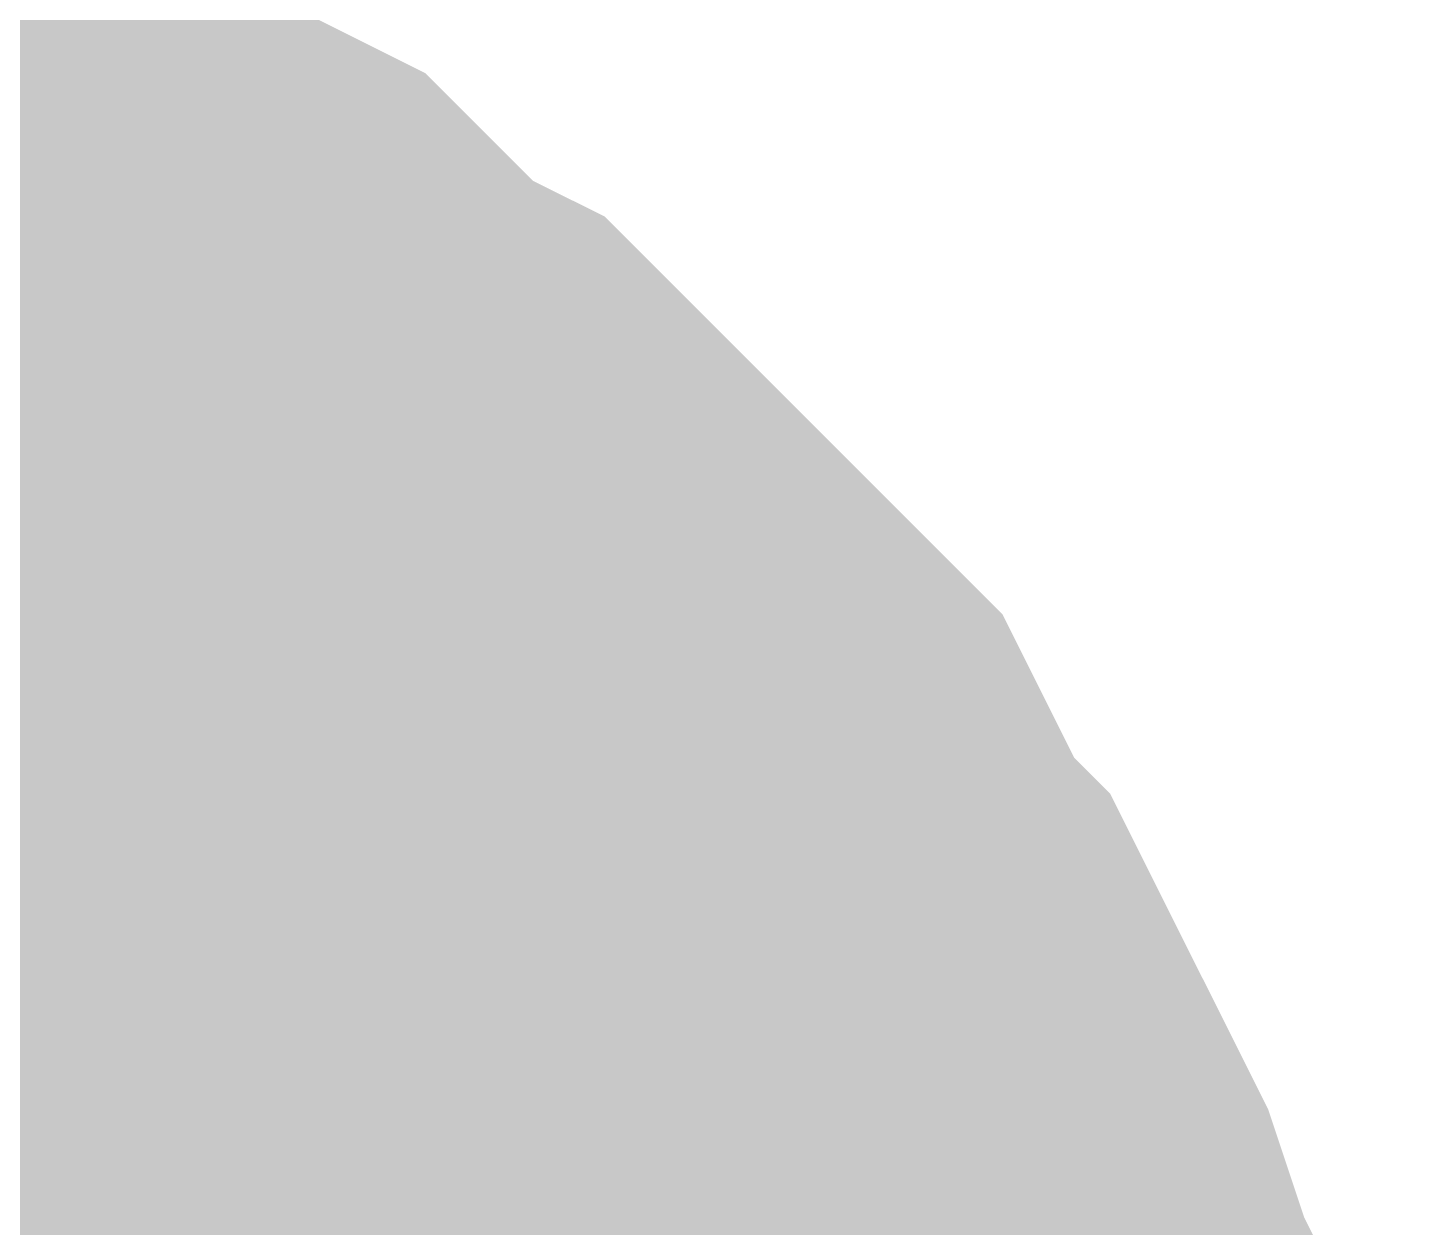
# Model space of a CAD drawing. Header units: inches. Extents: x 0 to 594, y 0 to 420.
# Drawn here: x 365.2345 to 365.6659, y 297.6961 to 298.0704 of the extents above; entities that cross this region are included whole.
import ezdxf

# ---------------------------------------------------------------- set-up
doc = ezdxf.new("R2010")
doc.units = ezdxf.units.IN
doc.layers.add('Sheet', color=255, linetype='Continuous')

msp = doc.modelspace()

# ---------------------------------------------------------------- linework, layer by layer
at = {"layer": 'Sheet'}
for points in [[(365.0793, 297.98902, 0.29972, 0.29972, 0), (365.1017, 297.98902, 0.29972, 0.29972, 0), (365.1241, 297.98902, 0.29972, 0.29972, 0), (365.15769, 297.97782, 0.29972, 0.29972, 0), (365.18009, 297.96662, 0.29972, 0.29972, 0), (365.20249, 297.95542, 0.29972, 0.29972, 0), (365.22489, 297.95542, 0.29972, 0.29972, 0), (365.24729, 297.94422, 0.29972, 0.29972, 0), (365.26968, 297.93302, 0.29972, 0.29972, 0), (365.29208, 297.91062, 0.29972, 0.29972, 0), (365.30328, 297.89942, 0.29972, 0.29972, 0), (365.32568, 297.88823, 0.29972, 0.29972, 0), (365.34808, 297.86583, 0.29972, 0.29972, 0), (365.35928, 297.85463, 0.29972, 0.29972, 0), (365.38167, 297.83223, 0.29972, 0.29972, 0), (365.39287, 297.82103, 0.29972, 0.29972, 0), (365.41527, 297.79864, 0.29972, 0.29972, 0), (365.42647, 297.77624, 0.29972, 0.29972, 0), (365.43767, 297.75384, 0.29972, 0.29972, 0), (365.44887, 297.74264, 0.29972, 0.29972, 0), (365.46007, 297.72024, 0.29972, 0.29972, 0), (365.47127, 297.69785, 0.29972, 0.29972, 0), (365.48247, 297.67545, 0.29972, 0.29972, 0), (365.49367, 297.64185, 0.29972, 0.29972, 0), (365.50486, 297.61945, 0.29972, 0.29972, 0), (365.50486, 297.59706, 0.29972, 0.29972, 0), (365.50486, 297.57466, 0.29972, 0.29972, 0), (365.51606, 297.55226, 0.29972, 0.29972, 0), (365.51606, 297.51867, 0.29972, 0.29972, 0)], [(365.0793, 297.98902, 0.29972, 0.29972, 0), (365.1017, 297.98902, 0.29972, 0.29972, 0), (365.1241, 297.98902, 0.29972, 0.29972, 0), (365.15769, 297.97782, 0.29972, 0.29972, 0), (365.18009, 297.96662, 0.29972, 0.29972, 0), (365.20249, 297.95542, 0.29972, 0.29972, 0), (365.22489, 297.95542, 0.29972, 0.29972, 0), (365.24729, 297.94422, 0.29972, 0.29972, 0), (365.26968, 297.93302, 0.29972, 0.29972, 0), (365.29208, 297.91062, 0.29972, 0.29972, 0), (365.30328, 297.89942, 0.29972, 0.29972, 0), (365.32568, 297.88823, 0.29972, 0.29972, 0), (365.34808, 297.86583, 0.29972, 0.29972, 0), (365.35928, 297.85463, 0.29972, 0.29972, 0), (365.38167, 297.83223, 0.29972, 0.29972, 0), (365.39287, 297.82103, 0.29972, 0.29972, 0), (365.41527, 297.79864, 0.29972, 0.29972, 0), (365.42647, 297.77624, 0.29972, 0.29972, 0), (365.43767, 297.75384, 0.29972, 0.29972, 0), (365.44887, 297.74264, 0.29972, 0.29972, 0), (365.46007, 297.72024, 0.29972, 0.29972, 0), (365.47127, 297.69785, 0.29972, 0.29972, 0), (365.48247, 297.67545, 0.29972, 0.29972, 0), (365.49367, 297.64185, 0.29972, 0.29972, 0), (365.50486, 297.61945, 0.29972, 0.29972, 0), (365.50486, 297.59706, 0.29972, 0.29972, 0), (365.50486, 297.57466, 0.29972, 0.29972, 0), (365.51606, 297.55226, 0.29972, 0.29972, 0), (365.51606, 297.51867, 0.29972, 0.29972, 0)], [(365.0793, 297.98902, 0.29972, 0.29972, 0), (365.1017, 297.98902, 0.29972, 0.29972, 0), (365.1241, 297.98902, 0.29972, 0.29972, 0), (365.15769, 297.97782, 0.29972, 0.29972, 0), (365.18009, 297.96662, 0.29972, 0.29972, 0), (365.20249, 297.95542, 0.29972, 0.29972, 0), (365.22489, 297.95542, 0.29972, 0.29972, 0), (365.24729, 297.94422, 0.29972, 0.29972, 0), (365.26968, 297.93302, 0.29972, 0.29972, 0), (365.29208, 297.91062, 0.29972, 0.29972, 0), (365.30328, 297.89942, 0.29972, 0.29972, 0), (365.32568, 297.88823, 0.29972, 0.29972, 0), (365.34808, 297.86583, 0.29972, 0.29972, 0), (365.35928, 297.85463, 0.29972, 0.29972, 0), (365.38167, 297.83223, 0.29972, 0.29972, 0), (365.39287, 297.82103, 0.29972, 0.29972, 0), (365.41527, 297.79864, 0.29972, 0.29972, 0), (365.42647, 297.77624, 0.29972, 0.29972, 0), (365.43767, 297.75384, 0.29972, 0.29972, 0), (365.44887, 297.74264, 0.29972, 0.29972, 0), (365.46007, 297.72024, 0.29972, 0.29972, 0), (365.47127, 297.69785, 0.29972, 0.29972, 0), (365.48247, 297.67545, 0.29972, 0.29972, 0), (365.49367, 297.64185, 0.29972, 0.29972, 0), (365.50486, 297.61945, 0.29972, 0.29972, 0), (365.50486, 297.59706, 0.29972, 0.29972, 0), (365.50486, 297.57466, 0.29972, 0.29972, 0), (365.51606, 297.55226, 0.29972, 0.29972, 0), (365.51606, 297.51867, 0.29972, 0.29972, 0)], [(365.0793, 297.98902, 0.29972, 0.29972, 0), (365.1017, 297.98902, 0.29972, 0.29972, 0), (365.1241, 297.98902, 0.29972, 0.29972, 0), (365.15769, 297.97782, 0.29972, 0.29972, 0), (365.18009, 297.96662, 0.29972, 0.29972, 0), (365.20249, 297.95542, 0.29972, 0.29972, 0), (365.22489, 297.95542, 0.29972, 0.29972, 0), (365.24729, 297.94422, 0.29972, 0.29972, 0), (365.26968, 297.93302, 0.29972, 0.29972, 0), (365.29208, 297.91062, 0.29972, 0.29972, 0), (365.30328, 297.89942, 0.29972, 0.29972, 0), (365.32568, 297.88823, 0.29972, 0.29972, 0), (365.34808, 297.86583, 0.29972, 0.29972, 0), (365.35928, 297.85463, 0.29972, 0.29972, 0), (365.38167, 297.83223, 0.29972, 0.29972, 0), (365.39287, 297.82103, 0.29972, 0.29972, 0), (365.41527, 297.79864, 0.29972, 0.29972, 0), (365.42647, 297.77624, 0.29972, 0.29972, 0), (365.43767, 297.75384, 0.29972, 0.29972, 0), (365.44887, 297.74264, 0.29972, 0.29972, 0), (365.46007, 297.72024, 0.29972, 0.29972, 0), (365.47127, 297.69785, 0.29972, 0.29972, 0), (365.48247, 297.67545, 0.29972, 0.29972, 0), (365.49367, 297.64185, 0.29972, 0.29972, 0), (365.50486, 297.61945, 0.29972, 0.29972, 0), (365.50486, 297.59706, 0.29972, 0.29972, 0), (365.50486, 297.57466, 0.29972, 0.29972, 0), (365.51606, 297.55226, 0.29972, 0.29972, 0), (365.51606, 297.51867, 0.29972, 0.29972, 0)], [(365.0793, 297.98902, 0.29972, 0.29972, 0), (365.1017, 297.98902, 0.29972, 0.29972, 0), (365.1241, 297.98902, 0.29972, 0.29972, 0), (365.15769, 297.97782, 0.29972, 0.29972, 0), (365.18009, 297.96662, 0.29972, 0.29972, 0), (365.20249, 297.95542, 0.29972, 0.29972, 0), (365.22489, 297.95542, 0.29972, 0.29972, 0), (365.24729, 297.94422, 0.29972, 0.29972, 0), (365.26968, 297.93302, 0.29972, 0.29972, 0), (365.29208, 297.91062, 0.29972, 0.29972, 0), (365.30328, 297.89942, 0.29972, 0.29972, 0), (365.32568, 297.88823, 0.29972, 0.29972, 0), (365.34808, 297.86583, 0.29972, 0.29972, 0), (365.35928, 297.85463, 0.29972, 0.29972, 0), (365.38167, 297.83223, 0.29972, 0.29972, 0), (365.39287, 297.82103, 0.29972, 0.29972, 0), (365.41527, 297.79864, 0.29972, 0.29972, 0), (365.42647, 297.77624, 0.29972, 0.29972, 0), (365.43767, 297.75384, 0.29972, 0.29972, 0), (365.44887, 297.74264, 0.29972, 0.29972, 0), (365.46007, 297.72024, 0.29972, 0.29972, 0), (365.47127, 297.69785, 0.29972, 0.29972, 0), (365.48247, 297.67545, 0.29972, 0.29972, 0), (365.49367, 297.64185, 0.29972, 0.29972, 0), (365.50486, 297.61945, 0.29972, 0.29972, 0), (365.50486, 297.59706, 0.29972, 0.29972, 0), (365.50486, 297.57466, 0.29972, 0.29972, 0), (365.51606, 297.55226, 0.29972, 0.29972, 0), (365.51606, 297.51867, 0.29972, 0.29972, 0)], [(365.0793, 297.98902, 0.29972, 0.29972, 0), (365.1017, 297.98902, 0.29972, 0.29972, 0), (365.1241, 297.98902, 0.29972, 0.29972, 0), (365.15769, 297.97782, 0.29972, 0.29972, 0), (365.18009, 297.96662, 0.29972, 0.29972, 0), (365.20249, 297.95542, 0.29972, 0.29972, 0), (365.22489, 297.95542, 0.29972, 0.29972, 0), (365.24729, 297.94422, 0.29972, 0.29972, 0), (365.26968, 297.93302, 0.29972, 0.29972, 0), (365.29208, 297.91062, 0.29972, 0.29972, 0), (365.30328, 297.89942, 0.29972, 0.29972, 0), (365.32568, 297.88823, 0.29972, 0.29972, 0), (365.34808, 297.86583, 0.29972, 0.29972, 0), (365.35928, 297.85463, 0.29972, 0.29972, 0), (365.38167, 297.83223, 0.29972, 0.29972, 0), (365.39287, 297.82103, 0.29972, 0.29972, 0), (365.41527, 297.79864, 0.29972, 0.29972, 0), (365.42647, 297.77624, 0.29972, 0.29972, 0), (365.43767, 297.75384, 0.29972, 0.29972, 0), (365.44887, 297.74264, 0.29972, 0.29972, 0), (365.46007, 297.72024, 0.29972, 0.29972, 0), (365.47127, 297.69785, 0.29972, 0.29972, 0), (365.48247, 297.67545, 0.29972, 0.29972, 0), (365.49367, 297.64185, 0.29972, 0.29972, 0), (365.50486, 297.61945, 0.29972, 0.29972, 0), (365.50486, 297.59706, 0.29972, 0.29972, 0), (365.50486, 297.57466, 0.29972, 0.29972, 0), (365.51606, 297.55226, 0.29972, 0.29972, 0), (365.51606, 297.51867, 0.29972, 0.29972, 0)], [(365.0793, 297.98902, 0.29972, 0.29972, 0), (365.1017, 297.98902, 0.29972, 0.29972, 0), (365.1241, 297.98902, 0.29972, 0.29972, 0), (365.15769, 297.97782, 0.29972, 0.29972, 0), (365.18009, 297.96662, 0.29972, 0.29972, 0), (365.20249, 297.95542, 0.29972, 0.29972, 0), (365.22489, 297.95542, 0.29972, 0.29972, 0), (365.24729, 297.94422, 0.29972, 0.29972, 0), (365.26968, 297.93302, 0.29972, 0.29972, 0), (365.29208, 297.91062, 0.29972, 0.29972, 0), (365.30328, 297.89942, 0.29972, 0.29972, 0), (365.32568, 297.88823, 0.29972, 0.29972, 0), (365.34808, 297.86583, 0.29972, 0.29972, 0), (365.35928, 297.85463, 0.29972, 0.29972, 0), (365.38167, 297.83223, 0.29972, 0.29972, 0), (365.39287, 297.82103, 0.29972, 0.29972, 0), (365.41527, 297.79864, 0.29972, 0.29972, 0), (365.42647, 297.77624, 0.29972, 0.29972, 0), (365.43767, 297.75384, 0.29972, 0.29972, 0), (365.44887, 297.74264, 0.29972, 0.29972, 0), (365.46007, 297.72024, 0.29972, 0.29972, 0), (365.47127, 297.69785, 0.29972, 0.29972, 0), (365.48247, 297.67545, 0.29972, 0.29972, 0), (365.49367, 297.64185, 0.29972, 0.29972, 0), (365.50486, 297.61945, 0.29972, 0.29972, 0), (365.50486, 297.59706, 0.29972, 0.29972, 0), (365.50486, 297.57466, 0.29972, 0.29972, 0), (365.51606, 297.55226, 0.29972, 0.29972, 0), (365.51606, 297.51867, 0.29972, 0.29972, 0)], [(365.0793, 297.98902, 0.29972, 0.29972, 0), (365.1017, 297.98902, 0.29972, 0.29972, 0), (365.1241, 297.98902, 0.29972, 0.29972, 0), (365.15769, 297.97782, 0.29972, 0.29972, 0), (365.18009, 297.96662, 0.29972, 0.29972, 0), (365.20249, 297.95542, 0.29972, 0.29972, 0), (365.22489, 297.95542, 0.29972, 0.29972, 0), (365.24729, 297.94422, 0.29972, 0.29972, 0), (365.26968, 297.93302, 0.29972, 0.29972, 0), (365.29208, 297.91062, 0.29972, 0.29972, 0), (365.30328, 297.89942, 0.29972, 0.29972, 0), (365.32568, 297.88823, 0.29972, 0.29972, 0), (365.34808, 297.86583, 0.29972, 0.29972, 0), (365.35928, 297.85463, 0.29972, 0.29972, 0), (365.38167, 297.83223, 0.29972, 0.29972, 0), (365.39287, 297.82103, 0.29972, 0.29972, 0), (365.41527, 297.79864, 0.29972, 0.29972, 0), (365.42647, 297.77624, 0.29972, 0.29972, 0), (365.43767, 297.75384, 0.29972, 0.29972, 0), (365.44887, 297.74264, 0.29972, 0.29972, 0), (365.46007, 297.72024, 0.29972, 0.29972, 0), (365.47127, 297.69785, 0.29972, 0.29972, 0), (365.48247, 297.67545, 0.29972, 0.29972, 0), (365.49367, 297.64185, 0.29972, 0.29972, 0), (365.50486, 297.61945, 0.29972, 0.29972, 0), (365.50486, 297.59706, 0.29972, 0.29972, 0), (365.50486, 297.57466, 0.29972, 0.29972, 0), (365.51606, 297.55226, 0.29972, 0.29972, 0), (365.51606, 297.51867, 0.29972, 0.29972, 0)], [(365.0793, 297.98902, 0.29972, 0.29972, 0), (365.1017, 297.98902, 0.29972, 0.29972, 0), (365.1241, 297.98902, 0.29972, 0.29972, 0), (365.15769, 297.97782, 0.29972, 0.29972, 0), (365.18009, 297.96662, 0.29972, 0.29972, 0), (365.20249, 297.95542, 0.29972, 0.29972, 0), (365.22489, 297.95542, 0.29972, 0.29972, 0), (365.24729, 297.94422, 0.29972, 0.29972, 0), (365.26968, 297.93302, 0.29972, 0.29972, 0), (365.29208, 297.91062, 0.29972, 0.29972, 0), (365.30328, 297.89942, 0.29972, 0.29972, 0), (365.32568, 297.88823, 0.29972, 0.29972, 0), (365.34808, 297.86583, 0.29972, 0.29972, 0), (365.35928, 297.85463, 0.29972, 0.29972, 0), (365.38167, 297.83223, 0.29972, 0.29972, 0), (365.39287, 297.82103, 0.29972, 0.29972, 0), (365.41527, 297.79864, 0.29972, 0.29972, 0), (365.42647, 297.77624, 0.29972, 0.29972, 0), (365.43767, 297.75384, 0.29972, 0.29972, 0), (365.44887, 297.74264, 0.29972, 0.29972, 0), (365.46007, 297.72024, 0.29972, 0.29972, 0), (365.47127, 297.69785, 0.29972, 0.29972, 0), (365.48247, 297.67545, 0.29972, 0.29972, 0), (365.49367, 297.64185, 0.29972, 0.29972, 0), (365.50486, 297.61945, 0.29972, 0.29972, 0), (365.50486, 297.59706, 0.29972, 0.29972, 0), (365.50486, 297.57466, 0.29972, 0.29972, 0), (365.51606, 297.55226, 0.29972, 0.29972, 0), (365.51606, 297.51867, 0.29972, 0.29972, 0)], [(365.0793, 297.98902, 0.29972, 0.29972, 0), (365.1017, 297.98902, 0.29972, 0.29972, 0), (365.1241, 297.98902, 0.29972, 0.29972, 0), (365.15769, 297.97782, 0.29972, 0.29972, 0), (365.18009, 297.96662, 0.29972, 0.29972, 0), (365.20249, 297.95542, 0.29972, 0.29972, 0), (365.22489, 297.95542, 0.29972, 0.29972, 0), (365.24729, 297.94422, 0.29972, 0.29972, 0), (365.26968, 297.93302, 0.29972, 0.29972, 0), (365.29208, 297.91062, 0.29972, 0.29972, 0), (365.30328, 297.89942, 0.29972, 0.29972, 0), (365.32568, 297.88823, 0.29972, 0.29972, 0), (365.34808, 297.86583, 0.29972, 0.29972, 0), (365.35928, 297.85463, 0.29972, 0.29972, 0), (365.38167, 297.83223, 0.29972, 0.29972, 0), (365.39287, 297.82103, 0.29972, 0.29972, 0), (365.41527, 297.79864, 0.29972, 0.29972, 0), (365.42647, 297.77624, 0.29972, 0.29972, 0), (365.43767, 297.75384, 0.29972, 0.29972, 0), (365.44887, 297.74264, 0.29972, 0.29972, 0), (365.46007, 297.72024, 0.29972, 0.29972, 0), (365.47127, 297.69785, 0.29972, 0.29972, 0), (365.48247, 297.67545, 0.29972, 0.29972, 0), (365.49367, 297.64185, 0.29972, 0.29972, 0), (365.50486, 297.61945, 0.29972, 0.29972, 0), (365.50486, 297.59706, 0.29972, 0.29972, 0), (365.50486, 297.57466, 0.29972, 0.29972, 0), (365.51606, 297.55226, 0.29972, 0.29972, 0), (365.51606, 297.51867, 0.29972, 0.29972, 0)], [(365.18009, 297.96662, 0.09906, 0.09906, 0), (365.20249, 297.95542, 0.09906, 0.09906, 0), (365.22489, 297.95542, 0.09906, 0.09906, 0), (365.24729, 297.94422, 0.09906, 0.09906, 0), (365.26968, 297.93302, 0.09906, 0.09906, 0), (365.29208, 297.91062, 0.09906, 0.09906, 0), (365.30328, 297.89942, 0.09906, 0.09906, 0), (365.32568, 297.88823, 0.09906, 0.09906, 0), (365.34808, 297.86583, 0.09906, 0.09906, 0), (365.35928, 297.85463, 0.09906, 0.09906, 0), (365.38167, 297.83223, 0.09906, 0.09906, 0), (365.39287, 297.82103, 0.09906, 0.09906, 0), (365.41527, 297.79864, 0.09906, 0.09906, 0), (365.42647, 297.77624, 0.09906, 0.09906, 0), (365.43767, 297.75384, 0.09906, 0.09906, 0), (365.44887, 297.74264, 0.09906, 0.09906, 0), (365.46007, 297.72024, 0.09906, 0.09906, 0), (365.47127, 297.69785, 0.09906, 0.09906, 0), (365.48247, 297.67545, 0.09906, 0.09906, 0), (365.49367, 297.64185, 0.09906, 0.09906, 0)], [(365.18009, 297.96662, 0.09906, 0.09906, 0), (365.20249, 297.95542, 0.09906, 0.09906, 0), (365.22489, 297.95542, 0.09906, 0.09906, 0), (365.24729, 297.94422, 0.09906, 0.09906, 0), (365.26968, 297.93302, 0.09906, 0.09906, 0), (365.29208, 297.91062, 0.09906, 0.09906, 0), (365.30328, 297.89942, 0.09906, 0.09906, 0), (365.32568, 297.88823, 0.09906, 0.09906, 0), (365.34808, 297.86583, 0.09906, 0.09906, 0), (365.35928, 297.85463, 0.09906, 0.09906, 0), (365.38167, 297.83223, 0.09906, 0.09906, 0), (365.39287, 297.82103, 0.09906, 0.09906, 0), (365.41527, 297.79864, 0.09906, 0.09906, 0), (365.42647, 297.77624, 0.09906, 0.09906, 0), (365.43767, 297.75384, 0.09906, 0.09906, 0), (365.44887, 297.74264, 0.09906, 0.09906, 0), (365.46007, 297.72024, 0.09906, 0.09906, 0), (365.47127, 297.69785, 0.09906, 0.09906, 0), (365.48247, 297.67545, 0.09906, 0.09906, 0), (365.49367, 297.64185, 0.09906, 0.09906, 0)], [(365.18009, 297.96662, 0.09906, 0.09906, 0), (365.20249, 297.95542, 0.09906, 0.09906, 0), (365.22489, 297.95542, 0.09906, 0.09906, 0), (365.24729, 297.94422, 0.09906, 0.09906, 0), (365.26968, 297.93302, 0.09906, 0.09906, 0), (365.29208, 297.91062, 0.09906, 0.09906, 0), (365.30328, 297.89942, 0.09906, 0.09906, 0), (365.32568, 297.88823, 0.09906, 0.09906, 0), (365.34808, 297.86583, 0.09906, 0.09906, 0), (365.35928, 297.85463, 0.09906, 0.09906, 0), (365.38167, 297.83223, 0.09906, 0.09906, 0), (365.39287, 297.82103, 0.09906, 0.09906, 0), (365.41527, 297.79864, 0.09906, 0.09906, 0), (365.42647, 297.77624, 0.09906, 0.09906, 0), (365.43767, 297.75384, 0.09906, 0.09906, 0), (365.44887, 297.74264, 0.09906, 0.09906, 0), (365.46007, 297.72024, 0.09906, 0.09906, 0), (365.47127, 297.69785, 0.09906, 0.09906, 0), (365.48247, 297.67545, 0.09906, 0.09906, 0), (365.49367, 297.64185, 0.09906, 0.09906, 0)], [(365.18009, 297.96662, 0.09906, 0.09906, 0), (365.20249, 297.95542, 0.09906, 0.09906, 0), (365.22489, 297.95542, 0.09906, 0.09906, 0), (365.24729, 297.94422, 0.09906, 0.09906, 0), (365.26968, 297.93302, 0.09906, 0.09906, 0), (365.29208, 297.91062, 0.09906, 0.09906, 0), (365.30328, 297.89942, 0.09906, 0.09906, 0), (365.32568, 297.88823, 0.09906, 0.09906, 0), (365.34808, 297.86583, 0.09906, 0.09906, 0), (365.35928, 297.85463, 0.09906, 0.09906, 0), (365.38167, 297.83223, 0.09906, 0.09906, 0), (365.39287, 297.82103, 0.09906, 0.09906, 0), (365.41527, 297.79864, 0.09906, 0.09906, 0), (365.42647, 297.77624, 0.09906, 0.09906, 0), (365.43767, 297.75384, 0.09906, 0.09906, 0), (365.44887, 297.74264, 0.09906, 0.09906, 0), (365.46007, 297.72024, 0.09906, 0.09906, 0), (365.47127, 297.69785, 0.09906, 0.09906, 0), (365.48247, 297.67545, 0.09906, 0.09906, 0), (365.49367, 297.64185, 0.09906, 0.09906, 0)], [(365.18009, 297.96662, 0.09906, 0.09906, 0), (365.20249, 297.95542, 0.09906, 0.09906, 0), (365.22489, 297.95542, 0.09906, 0.09906, 0), (365.24729, 297.94422, 0.09906, 0.09906, 0), (365.26968, 297.93302, 0.09906, 0.09906, 0), (365.29208, 297.91062, 0.09906, 0.09906, 0), (365.30328, 297.89942, 0.09906, 0.09906, 0), (365.32568, 297.88823, 0.09906, 0.09906, 0), (365.34808, 297.86583, 0.09906, 0.09906, 0), (365.35928, 297.85463, 0.09906, 0.09906, 0), (365.38167, 297.83223, 0.09906, 0.09906, 0), (365.39287, 297.82103, 0.09906, 0.09906, 0), (365.41527, 297.79864, 0.09906, 0.09906, 0), (365.42647, 297.77624, 0.09906, 0.09906, 0), (365.43767, 297.75384, 0.09906, 0.09906, 0), (365.44887, 297.74264, 0.09906, 0.09906, 0), (365.46007, 297.72024, 0.09906, 0.09906, 0), (365.47127, 297.69785, 0.09906, 0.09906, 0), (365.48247, 297.67545, 0.09906, 0.09906, 0), (365.49367, 297.64185, 0.09906, 0.09906, 0)], [(365.18009, 297.96662, 0.09906, 0.09906, 0), (365.20249, 297.95542, 0.09906, 0.09906, 0), (365.22489, 297.95542, 0.09906, 0.09906, 0), (365.24729, 297.94422, 0.09906, 0.09906, 0), (365.26968, 297.93302, 0.09906, 0.09906, 0), (365.29208, 297.91062, 0.09906, 0.09906, 0), (365.30328, 297.89942, 0.09906, 0.09906, 0), (365.32568, 297.88823, 0.09906, 0.09906, 0), (365.34808, 297.86583, 0.09906, 0.09906, 0), (365.35928, 297.85463, 0.09906, 0.09906, 0), (365.38167, 297.83223, 0.09906, 0.09906, 0), (365.39287, 297.82103, 0.09906, 0.09906, 0), (365.41527, 297.79864, 0.09906, 0.09906, 0), (365.42647, 297.77624, 0.09906, 0.09906, 0), (365.43767, 297.75384, 0.09906, 0.09906, 0), (365.44887, 297.74264, 0.09906, 0.09906, 0), (365.46007, 297.72024, 0.09906, 0.09906, 0), (365.47127, 297.69785, 0.09906, 0.09906, 0), (365.48247, 297.67545, 0.09906, 0.09906, 0), (365.49367, 297.64185, 0.09906, 0.09906, 0)], [(365.18009, 297.96662, 0.09906, 0.09906, 0), (365.20249, 297.95542, 0.09906, 0.09906, 0), (365.22489, 297.95542, 0.09906, 0.09906, 0), (365.24729, 297.94422, 0.09906, 0.09906, 0), (365.26968, 297.93302, 0.09906, 0.09906, 0), (365.29208, 297.91062, 0.09906, 0.09906, 0), (365.30328, 297.89942, 0.09906, 0.09906, 0), (365.32568, 297.88823, 0.09906, 0.09906, 0), (365.34808, 297.86583, 0.09906, 0.09906, 0), (365.35928, 297.85463, 0.09906, 0.09906, 0), (365.38167, 297.83223, 0.09906, 0.09906, 0), (365.39287, 297.82103, 0.09906, 0.09906, 0), (365.41527, 297.79864, 0.09906, 0.09906, 0), (365.42647, 297.77624, 0.09906, 0.09906, 0), (365.43767, 297.75384, 0.09906, 0.09906, 0), (365.44887, 297.74264, 0.09906, 0.09906, 0), (365.46007, 297.72024, 0.09906, 0.09906, 0), (365.47127, 297.69785, 0.09906, 0.09906, 0), (365.48247, 297.67545, 0.09906, 0.09906, 0), (365.49367, 297.64185, 0.09906, 0.09906, 0)], [(365.18009, 297.96662, 0.09906, 0.09906, 0), (365.20249, 297.95542, 0.09906, 0.09906, 0), (365.22489, 297.95542, 0.09906, 0.09906, 0), (365.24729, 297.94422, 0.09906, 0.09906, 0), (365.26968, 297.93302, 0.09906, 0.09906, 0), (365.29208, 297.91062, 0.09906, 0.09906, 0), (365.30328, 297.89942, 0.09906, 0.09906, 0), (365.32568, 297.88823, 0.09906, 0.09906, 0), (365.34808, 297.86583, 0.09906, 0.09906, 0), (365.35928, 297.85463, 0.09906, 0.09906, 0), (365.38167, 297.83223, 0.09906, 0.09906, 0), (365.39287, 297.82103, 0.09906, 0.09906, 0), (365.41527, 297.79864, 0.09906, 0.09906, 0), (365.42647, 297.77624, 0.09906, 0.09906, 0), (365.43767, 297.75384, 0.09906, 0.09906, 0), (365.44887, 297.74264, 0.09906, 0.09906, 0), (365.46007, 297.72024, 0.09906, 0.09906, 0), (365.47127, 297.69785, 0.09906, 0.09906, 0), (365.48247, 297.67545, 0.09906, 0.09906, 0), (365.49367, 297.64185, 0.09906, 0.09906, 0)], [(365.18009, 297.96662, 0.09906, 0.09906, 0), (365.20249, 297.95542, 0.09906, 0.09906, 0), (365.22489, 297.95542, 0.09906, 0.09906, 0), (365.24729, 297.94422, 0.09906, 0.09906, 0), (365.26968, 297.93302, 0.09906, 0.09906, 0), (365.29208, 297.91062, 0.09906, 0.09906, 0), (365.30328, 297.89942, 0.09906, 0.09906, 0), (365.32568, 297.88823, 0.09906, 0.09906, 0), (365.34808, 297.86583, 0.09906, 0.09906, 0), (365.35928, 297.85463, 0.09906, 0.09906, 0), (365.38167, 297.83223, 0.09906, 0.09906, 0), (365.39287, 297.82103, 0.09906, 0.09906, 0), (365.41527, 297.79864, 0.09906, 0.09906, 0), (365.42647, 297.77624, 0.09906, 0.09906, 0), (365.43767, 297.75384, 0.09906, 0.09906, 0), (365.44887, 297.74264, 0.09906, 0.09906, 0), (365.46007, 297.72024, 0.09906, 0.09906, 0), (365.47127, 297.69785, 0.09906, 0.09906, 0), (365.48247, 297.67545, 0.09906, 0.09906, 0), (365.49367, 297.64185, 0.09906, 0.09906, 0)], [(365.18009, 297.96662, 0.09906, 0.09906, 0), (365.20249, 297.95542, 0.09906, 0.09906, 0), (365.22489, 297.95542, 0.09906, 0.09906, 0), (365.24729, 297.94422, 0.09906, 0.09906, 0), (365.26968, 297.93302, 0.09906, 0.09906, 0), (365.29208, 297.91062, 0.09906, 0.09906, 0), (365.30328, 297.89942, 0.09906, 0.09906, 0), (365.32568, 297.88823, 0.09906, 0.09906, 0), (365.34808, 297.86583, 0.09906, 0.09906, 0), (365.35928, 297.85463, 0.09906, 0.09906, 0), (365.38167, 297.83223, 0.09906, 0.09906, 0), (365.39287, 297.82103, 0.09906, 0.09906, 0), (365.41527, 297.79864, 0.09906, 0.09906, 0), (365.42647, 297.77624, 0.09906, 0.09906, 0), (365.43767, 297.75384, 0.09906, 0.09906, 0), (365.44887, 297.74264, 0.09906, 0.09906, 0), (365.46007, 297.72024, 0.09906, 0.09906, 0), (365.47127, 297.69785, 0.09906, 0.09906, 0), (365.48247, 297.67545, 0.09906, 0.09906, 0), (365.49367, 297.64185, 0.09906, 0.09906, 0)]]:
    msp.add_lwpolyline(points, format="xyseb", dxfattribs=at)
msp.add_lwpolyline([(364.74601, 297.50001, 0.508, 0.508, 1), (365.25401, 297.50001, 0.508, 0.508, 1)], format="xyseb", close=True, dxfattribs=at)

doc.saveas('drawing.dxf')
